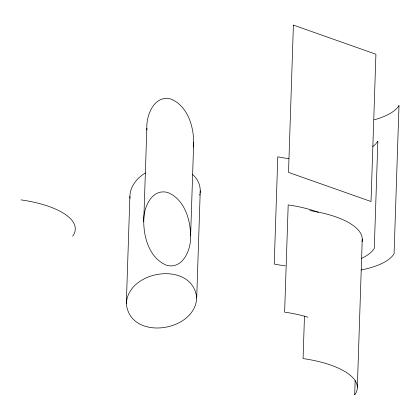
<?xml version="1.0" encoding="UTF-8"?>
<svg xmlns="http://www.w3.org/2000/svg" width="420" height="420" viewBox="0 0 420 420"><rect width="100%" height="100%" fill="white"/><g stroke="black" fill="none" stroke-linecap="round" stroke-linejoin="round"><path stroke-width="0.63" d="M192.481 174.374C197.269 178.411 200.335 184.517 200.251 190.827L196.697 298.043C194.953 332.199 129.964 341.171 126.331 303.634L129.89 196.418C130.069 186.412 137.125 177.891 145.383 172.94M143.74 221.812L146.843 128.331C146.155 115.085 154.413 94.684 170.772 98.989C187.457 105.719 193.583 125.885 193.699 142.485L190.596 235.966C191.284 249.207 183.026 269.608 166.666 265.309C149.982 258.578 143.855 238.413 143.74 221.812C143.052 208.572 151.31 188.171 167.669 192.47C184.354 199.201 190.481 219.366 190.596 235.966M304.474 316.123L303.067 358.575A76.76 28.634 1.9 0 1 354.69 394.905L355.168 380.536M357.336 387.235L362.255 238.98M193.699 142.485L193.415 147.079M126.331 303.634C128.079 269.483 193.064 260.51 196.697 298.043M200.12 192.717L200.251 190.827M199.726 195.179L199.957 193.961M129.89 196.418L129.99 198.345M146.843 128.331L146.869 130.037M21 199.883A76.76 28.634 1.9 0 1 72.629 236.213M309.918 210.609A76.76 28.634 1.9 0 1 361.993 241.658M361.106 269.981A71.631 26.717 1.9 0 0 394.081 253.748L399 105.488A71.631 26.717 1.9 0 1 374.162 119.826M361.284 258.478A71.631 26.717 1.9 0 0 374.288 248.362L377.848 141.141A71.631 26.717 1.9 0 1 372.792 146.58M285.311 265.87A71.631 26.717 1.9 0 1 274.239 264.038L277.793 156.823A71.631 26.717 1.9 0 0 288.866 158.655M318.308 212.321A76.76 28.634 1.9 0 0 288.188 204.934L284.634 312.149A76.76 28.634 1.9 0 1 307.865 317.189M293.407 25.095L288.519 172.389L371.028 201.527L375.916 54.238L293.407 25.095"/></g></svg>
